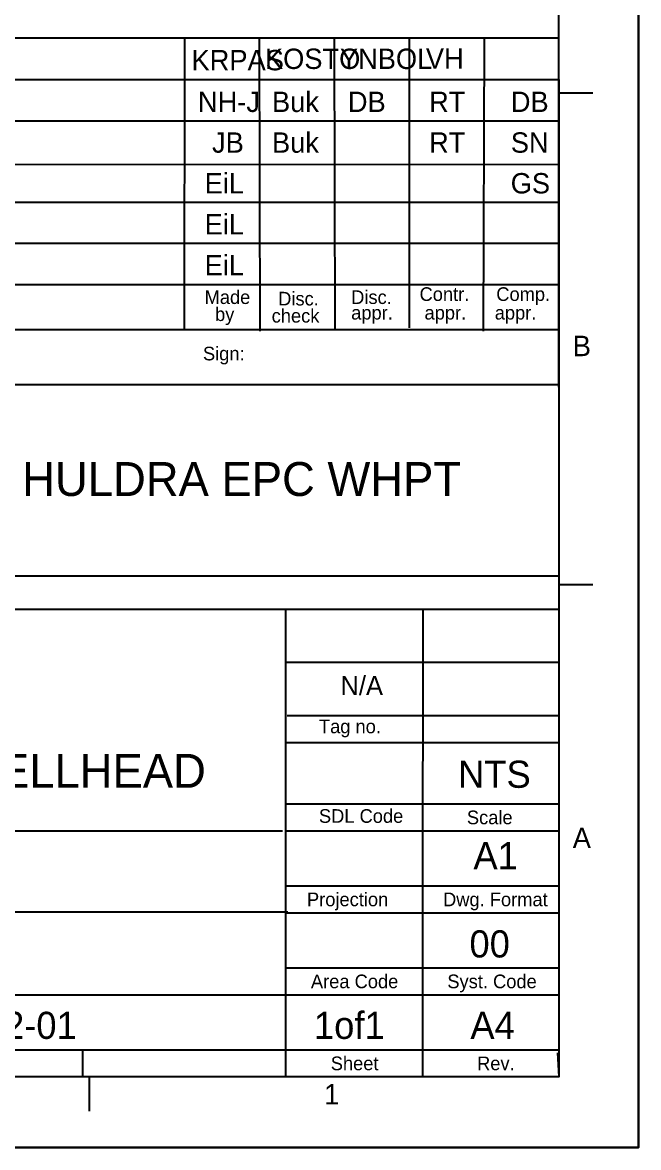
# Model space of a CAD drawing. Extents: x 0 to 841, y 0 to 594.
# Drawn here: x 750.3 to 841, y 0 to 165.8 of the extents above; entities that cross this region are included whole.
import ezdxf

# ---------------------------------------------------------------- set-up
doc = ezdxf.new("R2010")
doc.units = 0
for name, color, linetype in [('1', 7, 'Continuous'), ('12', 7, 'Continuous'), ('2', 7, 'Continuous'), ('9', 7, 'Continuous')]:
    doc.layers.add(name, color=color, linetype=linetype)

msp = doc.modelspace()

# ---------------------------------------------------------------- linework, layer by layer
at = {"layer": '1'}
for p, q in [((829.26, 112.01), (829.26, 582.23)), ((774.14, 163.53), (774.07, 120.49)), ((785.14, 163.53), (785.24, 120.31)), ((796.17, 163.53), (796.29, 120.46)), ((807.21, 163.53), (807.22, 120.79)), ((818.25, 163.53), (818.15, 120.29)), ((829.26, 157.37), (829.26, 83.35)), ((834.27, 155.36), (829.26, 155.36)), ((648.83, 151.27), (829.27, 151.27)), ((648.83, 144.95), (829.27, 144.85)), ((648.83, 139.29), (829.27, 139.29)), ((648.82, 133.23), (829.27, 133.23)), ((648.81, 127.17), (829.26, 127.17)), ((648.72, 112.42), (829.28, 112.42)), ((834.27, 82.92), (829.26, 82.92)), ((789.25, 63.66), (829.29, 63.66)), ((789.17, 50.65), (829.27, 50.65)), ((789.17, 38.57), (829.29, 38.57)), ((789.17, 26.49), (829.29, 26.49)), ((648.82, 14.41), (829.29, 14.41)), ((759.1, 14.41), (759.1, 10.38)), ((759.1, 14.41), (759.1, 10.38)), ((829.06, 13.94), (829.27, 10.41)), ((760.1, 10.38), (760.1, 5.35))]:
    msp.add_line(p, q, dxfattribs=at)
for points in [[(648.78, 84.12), (648.84, 157.37), (829.26, 157.37)], [(829.26, 120.49), (648.81, 120.47)], [(829.29, 79.27), (648.87, 79.27)], [(789.08, 22.48), (789.07, 79.26)], [(809.22, 34.54), (809.29, 79.25)], [(829.29, 71.46), (789.11, 71.46)], [(829.29, 59.65), (788.99, 59.63)], [(788.56, 46.63), (648.82, 46.63)], [(829.29, 46.63), (789.17, 46.63)], [(789.34, 34.7), (649, 34.7)], [(809.22, 34.54), (789.17, 34.54)], [(809.22, 22.46), (809.22, 34.54)], [(829.29, 34.54), (809.22, 34.54)], [(829.27, 22.46), (648.97, 22.46)], [(789.08, 10.39), (789.08, 22.47)], [(809.22, 10.38), (809.22, 22.46)]]:
    msp.add_lwpolyline(points, dxfattribs=at)
msp.add_lwpolyline([(648.81, 84.23), (829.27, 84.23), (829.27, 10.41), (648.81, 10.41)], close=True, dxfattribs=at)
at = {"layer": '12'}
msp.add_lwpolyline([(0, 594), (841, 594), (841, 0), (0, 0)], close=True, dxfattribs=at)
at = {"layer": '2'}
msp.add_lwpolyline([(648.84, 157.37), (648.84, 163.53), (829.22, 163.53)], dxfattribs=at)
at = {"layer": '9'}
msp.add_lwpolyline([(0, 0), (841, 0), (841, 594), (0, 594)], close=True, dxfattribs=at)

# ---------------------------------------------------------------- texts
at = {"layer": '1'}
for s, height, p in [('Made', 2.013, (777.1, 124.29)), ('Disc.', 2.013, (787.94, 124.07)), ('Disc.', 2.013, (798.69, 124.29)), ('Contr.', 2.013, (808.76, 124.74)), ('Comp.', 2.013, (820.06, 124.74)), ('by', 2.013, (778.64, 121.78)), ('check', 2.013, (786.98, 121.55)), ('appr.', 2.013, (798.69, 122)), ('appr.', 2.013, (809.49, 122)), ('appr.', 2.013, (819.83, 122)), ('B', 3.02, (831.31, 116.6)), ('Sign:', 2.013, (776.86, 115.98)), ('N/A', 2.813, (797.11, 66.66)), ('Tag no.', 2.013, (793.94, 61.04)), ('SDL Code', 2.013, (793.94, 47.84)), ('Scale', 2.013, (815.73, 47.63)), ('A', 3.02, (831.31, 44.11)), ('Projection', 2.013, (792.18, 35.55)), ('Dwg. Format', 2.0135, (812.22, 35.55)), ('Area Code', 2.013, (792.76, 23.47)), ('Syst. Code', 2.013, (812.85, 23.47)), ('Sheet', 2.013, (795.68, 11.39)), ('Rev.', 2.013, (817.23, 11.39)), ('1', 3.02, (794.71, 6.35))]:
    msp.add_text(s, height=height, dxfattribs=at).set_placement(p)
at = {"layer": '2'}
for s, height, p in [('KRPAS', 3, (775.18, 158.72)), ('KOSTO', 3, (785.99, 158.92)), ('YNBOL', 3, (797.03, 158.92)), ('VH', 3, (809.69, 158.97)), ('NH-J', 3, (776.12, 152.58)), ('Buk', 3, (787.03, 152.58)), ('DB', 3, (798.2, 152.58)), ('RT', 3, (810.16, 152.58)), ('DB', 3, (822.2, 152.58)), ('JB', 3, (778.2, 146.58)), ('Buk', 3, (787.03, 146.58)), ('RT', 3, (810.16, 146.58)), ('SN', 3, (822.2, 146.58)), ('EiL', 3, (777.11, 140.58)), ('GS', 3, (822.18, 140.58)), ('EiL', 3, (777.11, 134.54)), ('EiL', 3, (777.11, 128.5)), ('HULDRA EPC WHPT', 5, (750.24, 96)), ('PSD LOGIC HIERARCHY,WELLHEAD', 5, (661, 53)), ('NTS', 4, (814.43, 53)), ('A1', 4, (816.69, 41)), ('00', 4, (816.11, 28)), ('00-J-*E-022-01', 4, (722, 16)), ('1of1', 4, (793.21, 16)), ('A4', 4, (816.24, 16))]:
    msp.add_text(s, height=height, dxfattribs=at).set_placement(p)

doc.saveas('drawing.dxf')
